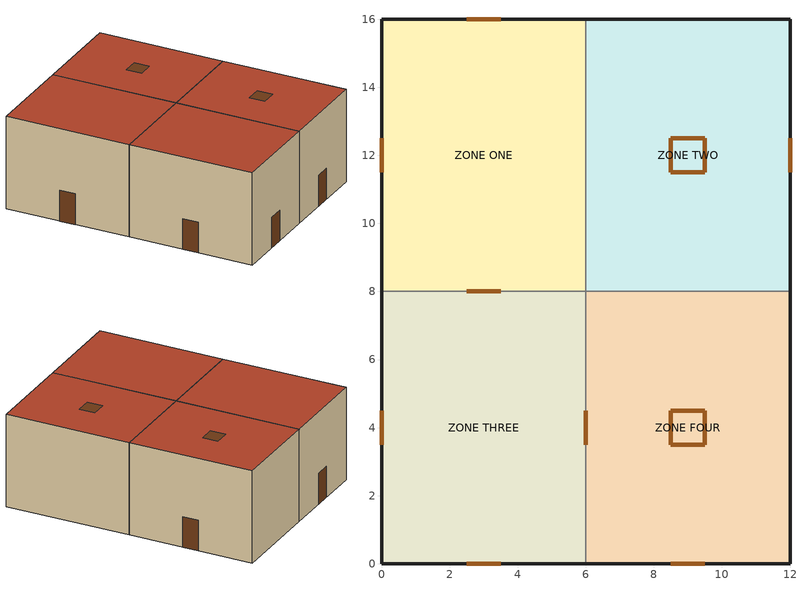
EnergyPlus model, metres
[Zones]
ZONE ONE
 floor outside (FLOOR 1): 0,8 0,16 6,16 6,8 z0
 wall outside (EXT WALL): 6,16 0,16 0,8 z0:6
 wall to ZONE TWO (INT WALL 2): 6,8 6,16 z0:6
 wall to ZONE THREE (INT WALL 2): 0,8 6,8 z0:6
 door (EXT WALL): 3.5,16 2.5,16 / 0,12.5 0,11.5 z0:2
 door inside (INT WALL 2): 2.5,8 3.5,8 z0:2
 roof outside (ROOF 1): 0,16 0,8 6,8 6,16 z6
ZONE TWO
 floor outside (FLOOR 1): 6,8 6,16 12,16 12,8 z0
 wall outside (EXT WALL): 12,8 12,16 6,16 z0:6
 wall to ZONE FOUR (INT WALL 2): 6,8 12,8 z0:6
 door (EXT WALL): 12,11.5 12,12.5 z0:2; 8.5,12.5 8.5,11.5 9.5,11.5 9.5,12.5 z6
 roof outside (ROOF 1): 6,16 6,8 12,8 12,16 z6
ZONE THREE
 floor outside (FLOOR 1): 0,0 0,8 6,8 6,0 z0
 wall outside (EXT WALL): 0,8 0,0 6,0 z0:6
 wall to ZONE FOUR (INT WALL 2): 6,0 6,8 z0:6
 door inside (INT WALL 2): 6,3.5 6,4.5 z0:1
 door (EXT WALL): 2.5,0 3.5,0 / 0,4.5 0,3.5 z0:2
 roof outside (ROOF 1): 0,8 0,0 6,0 6,8 z6
ZONE FOUR
 floor outside (FLOOR 1): 6,0 6,8 12,8 12,0 z0
 wall outside (EXT WALL): 6,0 12,0 12,8 z0:6
 door (EXT WALL): 8.5,0 9.5,0 z0:2; 8.5,4.5 8.5,3.5 9.5,3.5 9.5,4.5 z6
 roof outside (ROOF 1): 6,8 6,0 12,0 12,8 z6
[Site:Location]
LONDON: Latitude {deg}=51.48; Longitude {deg}=-0.45; Time Zone {hr}=0; Elevation {m}=24
[Building]
Case G9.1 thru G9.4: North Axis {deg}=0; Terrain=Country; Loads Convergence Tolerance Value=0.04; Temperature Convergence Tolerance Value {deltaC}=0.004; Solar Distribution=FullInteriorAndExterior; Minimum Number of Warmup Days=6
[Site:HeightVariation]
Wind Speed Profile Exponent=0; Wind Speed Profile Boundary Layer Thickness {m}=100; Air Temperature Gradient Coefficient {K/m}=0
[Site:WeatherStation]
Wind Sensor Height Above Ground {m}=10; Wind Speed Profile Exponent=0; Wind Speed Profile Boundary Layer Thickness {m}=0; Air Temperature Sensor Height Above Ground {m}=10
[Material] Roughness=Smooth
Name | Thickness {m} | Conductivity {W/m-K} | Density {kg/m3} | Specific Heat {J/kg-K} | Thermal Absorptance | Solar Absorptance | Visible Absorptance
BRICK | 0.115 | 0.99 | 1800 | 850 | 0.9 | 0.8 | 0.8
INSULATION 1 | 0.06 | 0.04 | 30 | 850 | 0.000001 | 0.000001 | 0.000001
MASONRY | 0.175 | 0.79 | 1600 | 850 | 0.000001 | 0.000001 | 0.000001
PLASTER 1 | 0.015 | 0.7 | 1400 | 850 | 0.9 | 0.3 | 0.3
PLASTER 2 | 0.012 | 0.21 | 900 | 850 | 0.9 | 0.3 | 0.3
INSULATION 2 | 1 | 0.04 | 50 | 850 | 0.000001 | 0.000001 | 0.000001
CONCRETE | 0.2 | 2.1 | 2400 | 850 | 0.9 | 0.8 | 0.8
TILES | 0.004 | 0.23 | 1500 | 1300 | 0.9 | 0.9 | 0.9
CONCRETE-ROOF | 0.2 | 2.1 | 2400 | 850 | 0.9 | 0.3 | 0.3
[Construction]
EXT WALL: BRICK, INSULATION 1, MASONRY, PLASTER 1
INT WALL 2: PLASTER 2, MASONRY, PLASTER 2
FLOOR 1: INSULATION 2, CONCRETE
ROOF 1: TILES, INSULATION 2, CONCRETE-ROOF
[Zone] Type=1; Multiplier=1; Ceiling Height {m}=6; Volume {m3}=288
ZONE ONE; ZONE TWO; ZONE THREE; ZONE FOUR
[Zone equipment]
ZONE ONE: Zone1Air
ZONE TWO: Zone2Air
ZONE THREE: Zone3Air
ZONE FOUR: Zone4Air
[ZoneHVAC:IdealLoadsAirSystem] Maximum Heating Supply Air Temperature {C}=50; Minimum Cooling Supply Air Temperature {C}=13; Maximum Heating Supply Air Humidity Ratio {kgWater/kgDryAir}=0.01; Minimum Cooling Supply Air Humidity Ratio {kgWater/kgDryAir}=0.01; Dehumidification Control Type=ConstantSupplyHumidityRatio; Humidification Control Type=ConstantSupplyHumidityRatio
Zone1Air; Zone2Air; Zone3Air; Zone4Air
[ZoneControl:Thermostat] Control Type Schedule=Zone Control Type Sched
Name | Zone or ZoneList | Control 1
Zone 1 Thermostat | ZONE ONE | HeatCool Setpoints Set 1
Zone 2 Thermostat | ZONE TWO | HeatCool Setpoints Set 2
Zone 3 Thermostat | ZONE THREE | HeatCool Setpoints Set 3
Zone 4 Thermostat | ZONE FOUR | HeatCool Setpoints Set 4
[ThermostatSetpoint:SingleHeatingOrCooling]
Name | Setpoint Temperature Schedule
HeatCool Setpoints Set 1 | Zone One HeatCool Setpoints
HeatCool Setpoints Set 2 | Zone Two HeatCool Setpoints
HeatCool Setpoints Set 3 | Zone Three HeatCool Setpoints
HeatCool Setpoints Set 4 | Zone Four HeatCool Setpoints
[Schedule:Year]
Zone One HeatCool Setpoints: Zone One HeatCool Setpoint All Weeks, 1, 1, 12, 31
Zone Two HeatCool Setpoints: Zone Two HeatCool Setpoint All Weeks, 1, 1, 12, 31
Zone Three HeatCool Setpoints: Zone Three HeatCool Setpoint All Weeks, 1, 1, 12, 31
Zone Four HeatCool Setpoints: Zone Four HeatCool Setpoint All Weeks, 1, 1, 12, 31
Zone Control Type Sched: Control Type All Weeks-HeatCool, 1, 1, 12, 31
[Schedule:Day:Hourly]
Zone One HeatCool Setpoint All Days; Zone Four HeatCool Setpoint All Days: 20, 20, 20, 20, 20, 20, 20, 20, 20, 20, 20, 20, 20, 20, 20, 20, 20, 20, 20, 20, 20, 20, 20, 20
Zone Two HeatCool Setpoint All Days; Zone Three HeatCool Setpoint All Days: 22, 22, 22, 22, 22, 22, 22, 22, 22, 22, 22, 22, 22, 22, 22, 22, 22, 22, 22, 22, 22, 22, 22, 22
Control Type All Days-HeatCool: 3, 3, 3, 3, 3, 3, 3, 3, 3, 3, 3, 3, 3, 3, 3, 3, 3, 3, 3, 3, 3, 3, 3, 3
[Schedule:Week:Daily]
Zone One HeatCool Setpoint All Weeks: Zone One HeatCool Setpoint All Days, Zone One HeatCool Setpoint All Days, Zone One HeatCool Setpoint All Days, Zone One HeatCool Setpoint All Days, Zone One HeatCool Setpoint All Days, Zone One HeatCool Setpoint All Days, Zone One HeatCool Setpoint All Days, Zone One HeatCool Setpoint All Days, Zone One HeatCool Setpoint All Days, Zone One HeatCool Setpoint All Days, Zone One HeatCool Setpoint All Days, Zone One HeatCool Setpoint All Days
Zone Two HeatCool Setpoint All Weeks: Zone Two HeatCool Setpoint All Days, Zone Two HeatCool Setpoint All Days, Zone Two HeatCool Setpoint All Days, Zone Two HeatCool Setpoint All Days, Zone Two HeatCool Setpoint All Days, Zone Two HeatCool Setpoint All Days, Zone Two HeatCool Setpoint All Days, Zone Two HeatCool Setpoint All Days, Zone Two HeatCool Setpoint All Days, Zone Two HeatCool Setpoint All Days, Zone Two HeatCool Setpoint All Days, Zone Two HeatCool Setpoint All Days
Zone Three HeatCool Setpoint All Weeks: Zone Three HeatCool Setpoint All Days, Zone Three HeatCool Setpoint All Days, Zone Three HeatCool Setpoint All Days, Zone Three HeatCool Setpoint All Days, Zone Three HeatCool Setpoint All Days, Zone Three HeatCool Setpoint All Days, Zone Three HeatCool Setpoint All Days, Zone Three HeatCool Setpoint All Days, Zone Three HeatCool Setpoint All Days, Zone Three HeatCool Setpoint All Days, Zone Three HeatCool Setpoint All Days, Zone Three HeatCool Setpoint All Days
Zone Four HeatCool Setpoint All Weeks: Zone Four HeatCool Setpoint All Days, Zone Four HeatCool Setpoint All Days, Zone Four HeatCool Setpoint All Days, Zone Four HeatCool Setpoint All Days, Zone Four HeatCool Setpoint All Days, Zone Four HeatCool Setpoint All Days, Zone Four HeatCool Setpoint All Days, Zone Four HeatCool Setpoint All Days, Zone Four HeatCool Setpoint All Days, Zone Four HeatCool Setpoint All Days, Zone Four HeatCool Setpoint All Days, Zone Four HeatCool Setpoint All Days
Control Type All Weeks-HeatCool: Control Type All Days-HeatCool, Control Type All Days-HeatCool, Control Type All Days-HeatCool, Control Type All Days-HeatCool, Control Type All Days-HeatCool, Control Type All Days-HeatCool, Control Type All Days-HeatCool, Control Type All Days-HeatCool, Control Type All Days-HeatCool, Control Type All Days-HeatCool, Control Type All Days-HeatCool, Control Type All Days-HeatCool
[AirflowNetwork:SimulationControl]
NaturalVentilation: AirflowNetwork Control=MultizoneWithoutDistribution; Wind Pressure Coefficient Type=INPUT; AirflowNetwork Wind Pressure Coefficient Array=Every 22.5 Degrees; Height Selection for Local Wind Pressure Calculation=ExternalNode; Building Type=LOWRISE; Maximum Number of Iterations=500; Initialization Type=ZeroNodePressures; Relative Airflow Convergence Tolerance=1.0E-05; Absolute Airflow Convergence Tolerance {kg/s}=1.0E-06; Convergence Acceleration Limit=-0.5; Azimuth Angle of Long Axis of Building {deg}=0; Ratio of Building Width Along Short Axis to Width Along Long Axis=1
[AirflowNetwork:MultiZone:Zone] Indoor and Outdoor Enthalpy Difference Lower Limit For Maximum Venting Open Factor {deltaJ/kg}=0; Indoor and Outdoor Enthalpy Difference Upper Limit for Minimun Venting Open Factor {deltaJ/kg}=300000
Name | Ventilation Control Mode | Ventilation Control Zone Temperature Setpoint Schedule | Minimum Venting Open Factor | Indoor and Outdoor Temperature Difference Lower Limit For Maximum Venting Open Factor {deltaC} | Indoor and Outdoor Temperature Difference Upper Limit for Minimun Venting Open Factor {deltaC}
ZONE ONE | Temperature | WindowVentSched | 0.3 | 5 | 10
ZONE TWO | NoVent |  | 1 | 0 | 100
ZONE THREE; ZONE FOUR | Temperature | WindowVentSched | 1 | 0 | 100
[AirflowNetwork:MultiZone:Surface] Window/Door Opening Factor, or Crack Factor=1
Name | Leakage Component
OPENING B1; OPENING D2-ZONE THREE | CR-B1
OPENING B2 | CR-B2
OPENING D1-ZONE ONE | CR-D1
OPENING B6 | CR-B6
OPENING R1 | CR-R1
OPENING B3 | CR-B3
OPENING B4 | CR-B4
OPENING R2 | CR-R2
OPENING B5 | CR-B5
[AirflowNetwork:MultiZone:ReferenceCrackConditions]
ReferenceCrackConditions: Reference Temperature {C}=20; Reference Barometric Pressure {Pa}=101320; Reference Humidity Ratio {kgWater/kgDryAir}=0.005
[AirflowNetwork:MultiZone:Surface:Crack] Air Mass Flow Exponent=0.5; Reference Crack Conditions=ReferenceCrackConditions
Name | Air Mass Flow Coefficient at Reference Conditions {kg/s}
CR-B1; CR-B3; CR-B5; CR-B6; CR-R1; CR-R2 | 0.02
CR-B2; CR-B4 | 0.04
CR-D1 | 0.01
CR-D2 | 0.03
[AirflowNetwork:MultiZone:ExternalNode]
Name | External Node Height {m} | Wind Pressure Coefficient Values Object
NFacade | 1 | NFacade_WPCValue
EFacade | 1 | EFacade_WPCValue
SFacade | 1 | SFacade_WPCValue
WFacade | 1 | WFacade_WPCValue
RFacade | 6 | RFacade_WPCValue
[AirflowNetwork:MultiZone:WindPressureCoefficientArray]
Every 22.5 Degrees: Wind Direction 1 {deg}=0; Wind Direction 2 {deg}=22.5; Wind Direction 3 {deg}=45; Wind Direction 4 {deg}=67.5; Wind Direction 5 {deg}=90; Wind Direction 6 {deg}=112.5; Wind Direction 7 {deg}=135; Wind Direction 8 {deg}=157.5; Wind Direction 9 {deg}=180; Wind Direction 10 {deg}=202.5; Wind Direction 11 {deg}=225; Wind Direction 12 {deg}=247.5; Wind Direction 13 {deg}=270; Wind Direction 14 {deg}=292.5; Wind Direction 15 {deg}=315; Wind Direction 16 {deg}=337.5
[AirflowNetwork:MultiZone:WindPressureCoefficientValues] AirflowNetwork:MultiZone:WindPressureCoefficientArray=Every 22.5 Degrees
Name | Wind Pressure Coefficient Value 1 | Wind Pressure Coefficient Value 2 | Wind Pressure Coefficient Value 3 | Wind Pressure Coefficient Value 4 | Wind Pressure Coefficient Value 5 | Wind Pressure Coefficient Value 6 | Wind Pressure Coefficient Value 7 | Wind Pressure Coefficient Value 8 | Wind Pressure Coefficient Value 9 | Wind Pressure Coefficient Value 10 | Wind Pressure Coefficient Value 11 | Wind Pressure Coefficient Value 12 | Wind Pressure Coefficient Value 13 | Wind Pressure Coefficient Value 14 | Wind Pressure Coefficient Value 15 | Wind Pressure Coefficient Value 16
NFacade_WPCValue | 0.7 | 0.525 | 0.35 | -0.075 | -0.5 | -0.45 | -0.4 | -0.3 | -0.2 | -0.3 | -0.4 | -0.45 | -0.5 | -0.075 | 0.35 | 0.525
EFacade_WPCValue | -0.5 | -0.075 | 0.35 | 0.525 | 0.7 | 0.525 | 0.35 | -0.075 | -0.5 | -0.45 | -0.4 | -0.3 | -0.2 | -0.3 | -0.4 | -0.45
SFacade_WPCValue | -0.2 | -0.3 | -0.4 | -0.45 | -0.5 | -0.075 | 0.35 | 0.525 | 0.7 | 0.525 | 0.35 | -0.075 | -0.5 | -0.45 | -0.4 | -0.3
WFacade_WPCValue | -0.5 | -0.45 | -0.4 | -0.3 | -0.2 | -0.3 | -0.4 | -0.45 | -0.5 | -0.075 | 0.35 | 0.525 | 0.7 | 0.525 | 0.35 | -0.075
RFacade_WPCValue | -0.8 | -0.75 | -0.7 | -0.65 | -0.6 | -0.55 | -0.5 | -0.45 | -0.4 | -0.45 | -0.5 | -0.55 | -0.6 | -0.65 | -0.7 | -0.75
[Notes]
CIBSE TM33 Case G9.1thru G9.4 -Infiltration and Ventilation
Basic file description: Four zone building with all surfaces different
Based on building used in Test G7 but with 6m ceiling height
Author:   R. H. Henninger,  GARD Analytics, Inc.
Lixing Gu, Florida Solar Energy Center
Date:     Jan 2, 2013
Building: Fictional 4 zone building
Internal: None.
System:   None.
Plant:    None.
Material layer names follow:
Material layer names follow:
